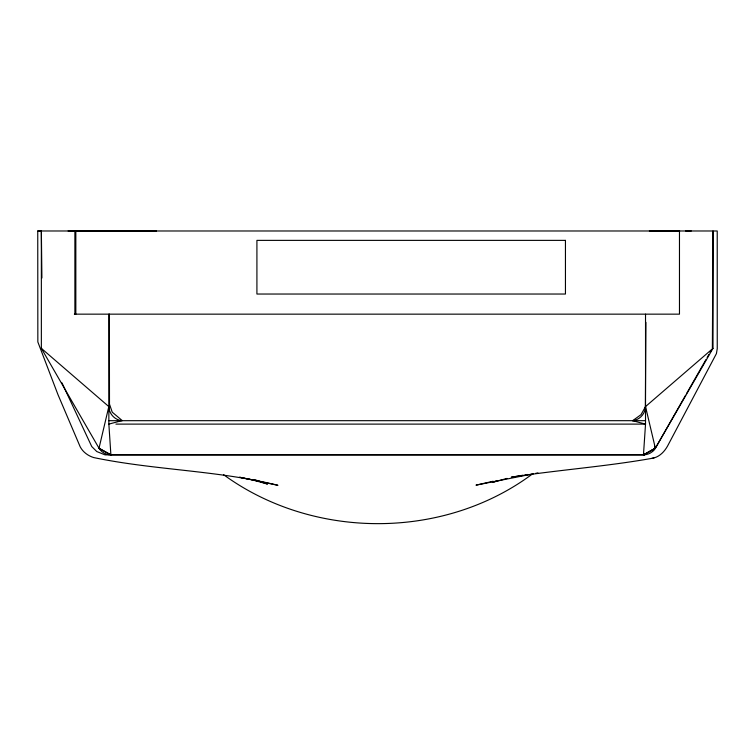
<?xml version="1.0" encoding="UTF-8"?>
<svg xmlns="http://www.w3.org/2000/svg" width="755" height="755" viewBox="0 0 755 755"><rect width="100%" height="100%" fill="white"/><g stroke="black" fill="none" stroke-linecap="round" stroke-linejoin="round"><path stroke-width="1.13" d="M645.902 322.347L645.365 408.313M712.371 348.357L713.003 230.983L713.003 348.357L655.359 448.225L652.773 450.905M41.355 348.357L108.833 406.586L99.009 448.215L41.355 348.357L41.355 230.983L37.75 230.983L37.844 341.949L57.956 394.61L80.19 446.809C82.965 452.103 88.061 455.812 93.705 457.568C154.624 470.242 217.449 470.289 277.934 485.305L239.543 477.236L252.283 479.831L267.487 484.068L254.945 479.736M685.606 395.233L655.359 448.272L643.486 454.878L105.049 454.859L96.782 451.556L91.742 446.545L61.986 382.879M686.776 393.195L705.972 359.569M707.133 357.53L708.879 354.473M710.049 352.434L711.21 350.395M713.003 348.357L645.525 406.586A14.713 14.713 0 0 1 632.633 420.686L645.525 424.112L643.468 454.831L644.676 454.784L110.891 454.831A13.958 13.958 0 0 1 98.999 448.272L110.891 454.831L108.862 424.112L108.833 314.155M532.558 473.876C443.61 540.25 313.004 539.957 223.537 474.659M632.633 420.686L641.033 414.637L645.525 406.586L655.359 448.225L643.486 454.878L645.553 453.963M651.905 458.332C658.888 457.417 664.155 452.066 667.486 446.177L716.429 353.604L717.25 348.593L717.222 230.983L37.75 230.983M496.979 480.652L492.732 482.36L507.086 478.396M108.862 424.112L121.725 420.686A14.713 14.713 0 0 1 108.994 408.313L108.862 406.586M493.138 481.256L475.99 485.154L533.323 473.819M535.616 473.357L537.909 472.904M522.847 475.254L511.295 477.207C558.7 469.855 606.652 466.533 653.896 458.002M525.15 474.867L527.462 474.48M108.833 420.686L645.525 420.686M649.366 230.983L679.66 230.983M685.644 230.983L691.25 230.983M156.512 231.011L68.11 230.983M74.367 314.155L679.472 314.155L679.472 230.983M115.911 424.112L645.525 424.112L645.525 314.155M98.999 448.272L110.872 454.878M122.357 420.695L112.231 412.173L109.494 404.133L109.362 314.155M654.5 446.13L655.359 448.225A13.958 13.958 0 0 1 643.486 454.831L655.359 448.225L654.576 446.016M41.355 230.983L41.902 278.01M75.83 230.983L75.83 314.155M74.887 230.983L74.887 314.155M565.448 240.373L256.917 240.373L256.917 294.035L565.448 294.035L565.448 240.373"/></g></svg>
